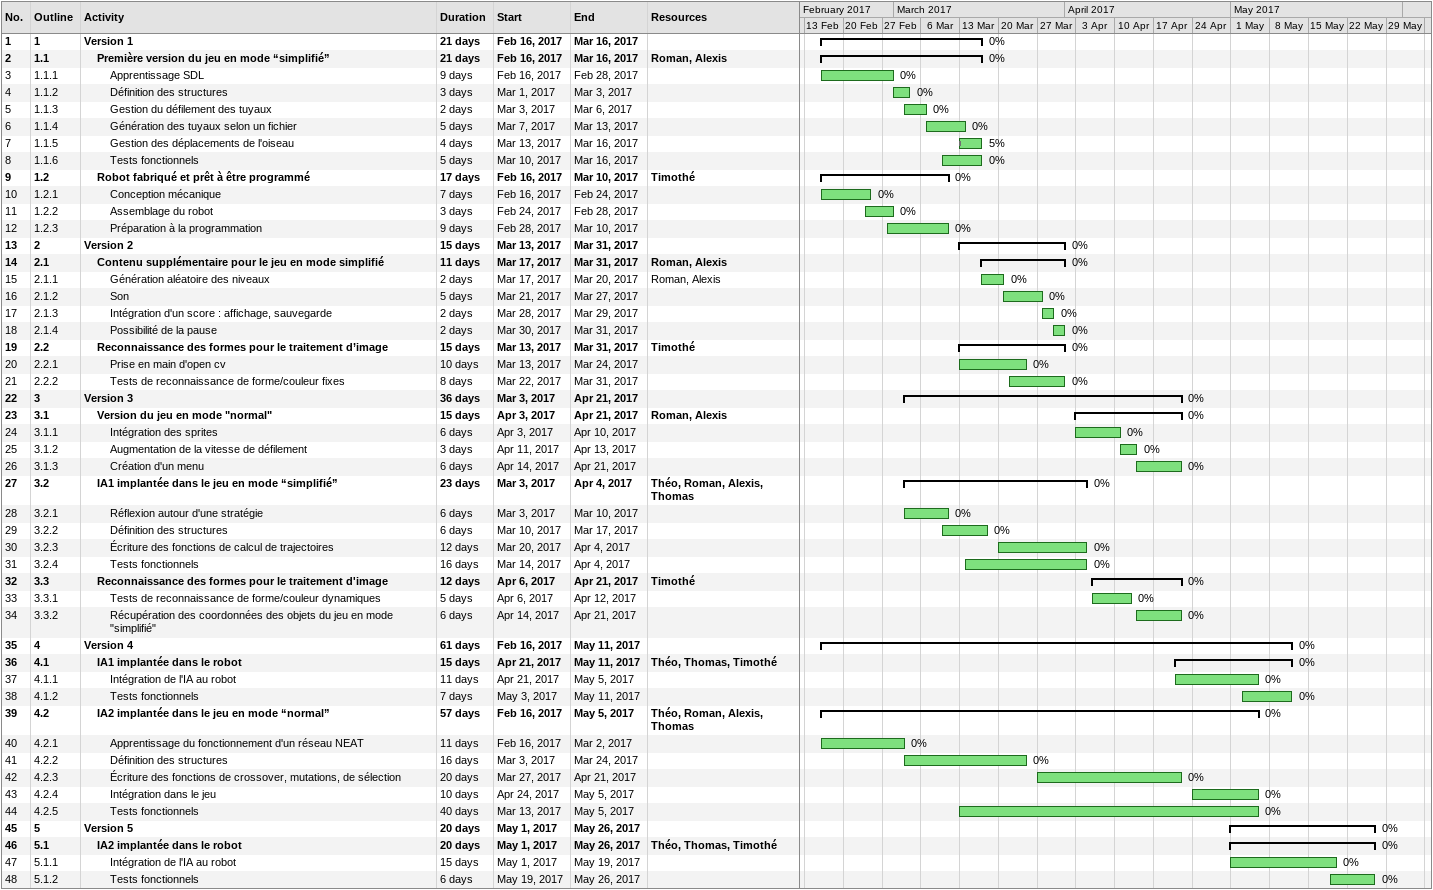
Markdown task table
| ID | WBS | Task | Duration | Start | Finish | Resources | % complete |
|---|---|---|---|---|---|---|---|
| 1 | 1 | **Version 1** | 21d | 2017-02-16 | 2017-03-16 |  | 0 |
| 2 | 1.1 | **Première version du jeu en mode “simplifié”** | 21d | 2017-02-16 | 2017-03-16 | Roman, Alexis | 0 |
| 3 | 1.1.1 | Apprentissage SDL | 9d | 2017-02-16 | 2017-02-28 |  | 0 |
| 4 | 1.1.2 | Définition des structures | 3d | 2017-03-01 | 2017-03-03 |  | 0 |
| 5 | 1.1.3 | Gestion du défilement des tuyaux | 2d | 2017-03-03 | 2017-03-06 |  | 0 |
| 6 | 1.1.4 | Génération des tuyaux selon un fichier | 5d | 2017-03-07 | 2017-03-13 |  | 0 |
| 7 | 1.1.5 | Gestion des déplacements de l'oiseau | 4d | 2017-03-13 | 2017-03-16 |  | 5 |
| 8 | 1.1.6 | Tests fonctionnels | 5d | 2017-03-10 | 2017-03-16 |  | 0 |
| 9 | 1.2 | **Robot fabriqué et prêt à être programmé** | 17d | 2017-02-16 | 2017-03-10 | Timothé | 0 |
| 10 | 1.2.1 | Conception mécanique | 7d | 2017-02-16 | 2017-02-24 |  | 0 |
| 11 | 1.2.2 | Assemblage du robot | 3d | 2017-02-24 | 2017-02-28 |  | 0 |
| 12 | 1.2.3 | Préparation à la programmation | 9d | 2017-02-28 | 2017-03-10 |  | 0 |
| 13 | 2 | **Version 2** | 15d | 2017-03-13 | 2017-03-31 |  | 0 |
| 14 | 2.1 | **Contenu supplémentaire pour le jeu en mode simplifié** | 11d | 2017-03-17 | 2017-03-31 | Roman, Alexis | 0 |
| 15 | 2.1.1 | Génération aléatoire des niveaux | 2d | 2017-03-17 | 2017-03-20 | Roman, Alexis | 0 |
| 16 | 2.1.2 | Son | 5d | 2017-03-21 | 2017-03-27 |  | 0 |
| 17 | 2.1.3 | Intégration d'un score : affichage, sauvegarde | 2d | 2017-03-28 | 2017-03-29 |  | 0 |
| 18 | 2.1.4 | Possibilité de la pause | 2d | 2017-03-30 | 2017-03-31 |  | 0 |
| 19 | 2.2 | **Reconnaissance des formes pour le traitement d’image** | 15d | 2017-03-13 | 2017-03-31 | Timothé | 0 |
| 20 | 2.2.1 | Prise en main d'open cv | 10d | 2017-03-13 | 2017-03-24 |  | 0 |
| 21 | 2.2.2 | Tests de reconnaissance de forme/couleur fixes | 8d | 2017-03-22 | 2017-03-31 |  | 0 |
| 22 | 3 | **Version 3** | 36d | 2017-03-03 | 2017-04-21 |  | 0 |
| 23 | 3.1 | **Version du jeu en mode "normal"** | 15d | 2017-04-03 | 2017-04-21 | Roman, Alexis | 0 |
| 24 | 3.1.1 | Intégration des sprites | 6d | 2017-04-03 | 2017-04-10 |  | 0 |
| 25 | 3.1.2 | Augmentation de la vitesse de défilement | 3d | 2017-04-11 | 2017-04-13 |  | 0 |
| 26 | 3.1.3 | Création d'un menu | 6d | 2017-04-14 | 2017-04-21 |  | 0 |
| 27 | 3.2 | **IA1 implantée dans le jeu en mode “simplifié”** | 23d | 2017-03-03 | 2017-04-04 | Théo, Roman, Alexis, Thomas | 0 |
| 28 | 3.2.1 | Réflexion autour d'une stratégie | 6d | 2017-03-03 | 2017-03-10 |  | 0 |
| 29 | 3.2.2 | Définition des structures | 6d | 2017-03-10 | 2017-03-17 |  | 0 |
| 30 | 3.2.3 | Écriture des fonctions de calcul de trajectoires | 12d | 2017-03-20 | 2017-04-04 |  | 0 |
| 31 | 3.2.4 | Tests fonctionnels | 16d | 2017-03-14 | 2017-04-04 |  | 0 |
| 32 | 3.3 | **Reconnaissance des formes pour le traitement d'image** | 12d | 2017-04-06 | 2017-04-21 | Timothé | 0 |
| 33 | 3.3.1 | Tests de reconnaissance de forme/couleur dynamiques | 5d | 2017-04-06 | 2017-04-12 |  | 0 |
| 34 | 3.3.2 | Récupération des coordonnées des objets du jeu en mode "simplifié" | 6d | 2017-04-14 | 2017-04-21 |  | 0 |
| 35 | 4 | **Version 4** | 61d | 2017-02-16 | 2017-05-11 |  | 0 |
| 36 | 4.1 | **IA1 implantée dans le robot** | 15d | 2017-04-21 | 2017-05-11 | Théo, Thomas, Timothé | 0 |
| 37 | 4.1.1 | Intégration de l'IA au robot | 11d | 2017-04-21 | 2017-05-05 |  | 0 |
| 38 | 4.1.2 | Tests fonctionnels | 7d | 2017-05-03 | 2017-05-11 |  | 0 |
| 39 | 4.2 | **IA2 implantée dans le jeu en mode “normal”** | 57d | 2017-02-16 | 2017-05-05 | Théo, Roman, Alexis, Thomas | 0 |
| 40 | 4.2.1 | Apprentissage du fonctionnement d'un réseau NEAT | 11d | 2017-02-16 | 2017-03-02 |  | 0 |
| 41 | 4.2.2 | Définition des structures | 16d | 2017-03-03 | 2017-03-24 |  | 0 |
| 42 | 4.2.3 | Écriture des fonctions de crossover, mutations, de sélection | 20d | 2017-03-27 | 2017-04-21 |  | 0 |
| 43 | 4.2.4 | Intégration dans le jeu | 10d | 2017-04-24 | 2017-05-05 |  | 0 |
| 44 | 4.2.5 | Tests fonctionnels | 40d | 2017-03-13 | 2017-05-05 |  | 0 |
| 45 | 5 | **Version 5** | 20d | 2017-05-01 | 2017-05-26 |  | 0 |
| 46 | 5.1 | **IA2 implantée dans le robot** | 20d | 2017-05-01 | 2017-05-26 | Théo, Thomas, Timothé | 0 |
| 47 | 5.1.1 | Intégration de l'IA au robot | 15d | 2017-05-01 | 2017-05-19 |  | 0 |
| 48 | 5.1.2 | Tests fonctionnels | 6d | 2017-05-19 | 2017-05-26 |  | 0 |
